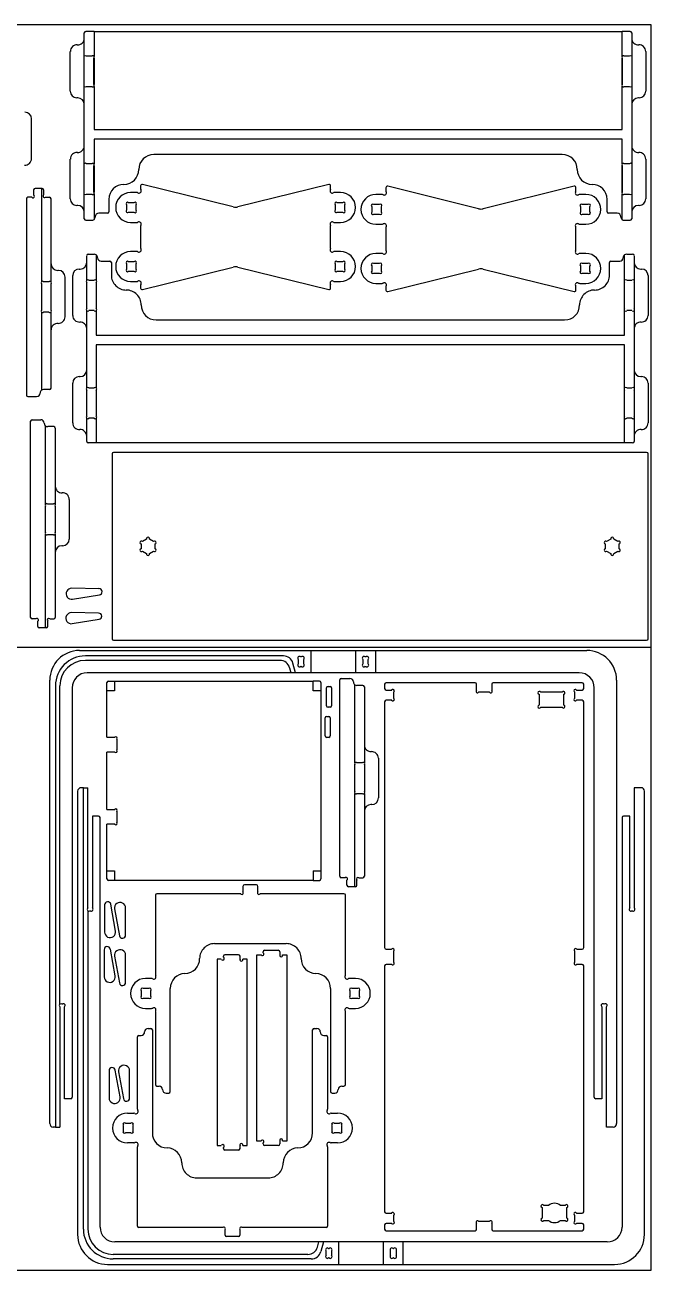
# Model space of a CAD drawing. Header units: millimetres. Extents: x 269 to 2769, y 305 to 2805.
# Drawn here: x 1511 to 2769, y 305 to 2805 of the extents above; entities that cross this region are included whole.
import ezdxf

# ---------------------------------------------------------------- set-up
doc = ezdxf.new("R2010")
doc.units = ezdxf.units.MM

msp = doc.modelspace()

# ---------------------------------------------------------------- linework, layer by layer
at = {"color": 7, "linetype": 'Continuous', "lineweight": 25}
for p, q in [((2768.9, 2804.8), (268.9, 2804.8)), ((2768.9, 1554.8), (2768.9, 2804.8)), ((1630, 2742.1), (1630, 2788.7)), ((1630, 2778), (1630, 2788.6)), ((1649.5, 2791.6), (1633, 2791.6)), ((1649.5, 2791.6), (1649.5, 2741.7)), ((1649.5, 2791.6), (2710.5, 2791.6)), ((2710.5, 2741.7), (2710.5, 2791.6)), ((2727, 2791.6), (2710.5, 2791.6)), ((2730, 2788.7), (2730, 2742.1)), ((2730, 2788.6), (2730, 2778)), ((1601.8, 2671.7), (1601.8, 2751.5)), ((2758.1, 2751.5), (2758.1, 2671.7)), ((1630, 2685.3), (1630, 2737.8)), ((1645, 2742.1), (1634.2, 2742.1)), ((1649.2, 2685.3), (1649.2, 2737.8)), ((1649.5, 2738.1), (1649.5, 2685)), ((2710.5, 2685), (2710.5, 2738.1)), ((2710.8, 2737.8), (2710.8, 2685.3)), ((2725.8, 2742.1), (2715, 2742.1)), ((2730, 2737.8), (2730, 2685.3)), ((1630, 2645.1), (1630, 2681)), ((1634.2, 2681.1), (1645, 2681.1)), ((1649.5, 2681.4), (1649.5, 2594.6)), ((2710.5, 2594.6), (2710.5, 2681.4)), ((2715, 2681.1), (2725.8, 2681.1)), ((2730, 2681), (2730, 2645.1)), ((1616.7, 2658.4), (1615.1, 2658.4)), ((2744.8, 2658.4), (2743.3, 2658.4)), ((1630, 2562), (1630, 2645.1)), ((2730, 2645.1), (2730, 2562)), ((1523.9, 2536.3), (1523.9, 2616.1)), ((1649.5, 2594.6), (2710.5, 2594.6)), ((1649.5, 2575.3), (1649.5, 2525.7)), ((2710.5, 2575.3), (1649.5, 2575.3)), ((2710.5, 2525.7), (2710.5, 2575.3)), ((1630, 2526.1), (1630, 2562)), ((2730, 2562), (2730, 2526.1)), ((1601.8, 2455.7), (1601.8, 2535.4)), ((1645, 2526.1), (1634.2, 2526.1)), ((2590.5, 2544.6), (1769.5, 2544.6)), ((2725.8, 2526.1), (2715, 2526.1)), ((2758.1, 2535.4), (2758.1, 2455.7)), ((1630, 2469.3), (1630, 2521.8)), ((1649.2, 2469.3), (1649.2, 2521.8)), ((1649.5, 2522.1), (1649.5, 2469)), ((2710.5, 2469), (2710.5, 2522.1)), ((2710.8, 2521.8), (2710.8, 2469.3)), ((2730, 2521.8), (2730, 2469.3)), ((1543.9, 2476.7), (1531.2, 2476.7)), ((1543.9, 2476.7), (1543.9, 2289.4)), ((1545.2, 2476.7), (1543.9, 2476.7)), ((1743, 2481.7), (1743, 2475.9)), ((1929.2, 2439.6), (1746.8, 2484.6)), ((2121.3, 2484.6), (1938.8, 2439.6)), ((2125, 2475.9), (2125, 2481.7)), ((2235.9, 2477.9), (2235.9, 2472.1)), ((2422.1, 2435.8), (2239.6, 2480.8)), ((2614.2, 2480.8), (2431.7, 2435.8)), ((2617.9, 2472.1), (2617.9, 2477.9)), ((1513.7, 2455.7), (1513.7, 2061.7)), ((1524.4, 2458.7), (1516.7, 2458.7)), ((1528.2, 2473.7), (1528.2, 2463.4)), ((1548.2, 2473.7), (1548.2, 2463.4)), ((1552.3, 2458.7), (1560.2, 2458.7)), ((1563.2, 2289.4), (1563.2, 2455.9)), ((1563.2, 2325.2), (1563.2, 2455.7)), ((1630, 2429.1), (1630, 2465)), ((1634.2, 2465.1), (1645, 2465.1)), ((1649.5, 2465.4), (1649.5, 2414.2)), ((1679.5, 2454.6), (1679.5, 2429.6)), ((1735.5, 2468.3), (1723, 2468.3)), ((2145, 2468.3), (2132.6, 2468.3)), ((2228.3, 2464.5), (2215.9, 2464.5)), ((2637.9, 2464.5), (2625.5, 2464.5)), ((2680.5, 2429.6), (2680.5, 2454.6)), ((2710.5, 2414.2), (2710.5, 2465.4)), ((2715, 2465.1), (2725.8, 2465.1)), ((2730, 2465), (2730, 2429.1)), ((1616.7, 2442.4), (1615.1, 2442.4)), ((1630, 2415.6), (1630, 2429.1)), ((1676.5, 2426.6), (1659, 2426.6)), ((1714.8, 2443.7), (1714.8, 2432.9)), ((1729.8, 2447.9), (1719, 2447.9)), ((1719, 2428.7), (1729.8, 2428.7)), ((1734, 2432.9), (1734, 2443.7)), ((2134, 2443.7), (2134, 2432.9)), ((2149.1, 2447.9), (2138.3, 2447.9)), ((2138.3, 2428.7), (2149.1, 2428.7)), ((2153.3, 2432.9), (2153.3, 2443.7)), ((2207.6, 2439.9), (2207.6, 2429.1)), ((2222.6, 2444.1), (2211.9, 2444.1)), ((2226.9, 2429.1), (2226.9, 2439.9)), ((2626.9, 2439.9), (2626.9, 2429.1)), ((2641.9, 2444.1), (2631.1, 2444.1)), ((2646.1, 2429.1), (2646.1, 2439.9)), ((2701, 2426.6), (2683.5, 2426.6)), ((2730, 2429.1), (2730, 2415.6)), ((2744.8, 2442.4), (2743.3, 2442.4)), ((1633, 2412.6), (1645, 2412.6)), ((1723, 2408.3), (1735.5, 2408.3)), ((1743, 2400.7), (1743, 2357.3)), ((2125, 2357.3), (2125, 2400.7)), ((2132.6, 2408.3), (2145, 2408.3)), ((2211.9, 2424.9), (2222.6, 2424.9)), ((2215.9, 2404.5), (2228.3, 2404.5)), ((2625.5, 2404.5), (2637.9, 2404.5)), ((2631.1, 2424.9), (2641.9, 2424.9)), ((2715, 2412.6), (2727, 2412.6)), ((2235.9, 2396.9), (2235.9, 2353.5)), ((2617.9, 2353.5), (2617.9, 2396.9)), ((1634.8, 2328), (1634.8, 2341.5)), ((1634.8, 2292.1), (1634.8, 2341.5)), ((1637.8, 2344.5), (1649.8, 2344.5)), ((1654, 2343.1), (1654, 2292.1)), ((1663.8, 2330.5), (1681.3, 2330.5)), ((1684.3, 2327.5), (1684.3, 2302.5)), ((1714.8, 2325.1), (1714.8, 2314.3)), ((1729.8, 2329.3), (1719, 2329.3)), ((1735.5, 2349.7), (1723, 2349.7)), ((1734, 2314.3), (1734, 2325.1)), ((2145, 2349.7), (2132.6, 2349.7)), ((2134, 2325.1), (2134, 2314.3)), ((2149.1, 2329.3), (2138.3, 2329.3)), ((2153.3, 2314.3), (2153.3, 2325.1)), ((2222.6, 2325.6), (2211.9, 2325.6)), ((2228.3, 2345.9), (2215.9, 2345.9)), ((2637.9, 2345.9), (2625.5, 2345.9)), ((2641.9, 2325.6), (2631.1, 2325.6)), ((2685.3, 2302.5), (2685.3, 2327.5)), ((2688.3, 2330.5), (2705.8, 2330.5)), ((2715.5, 2292.1), (2715.5, 2343.1)), ((2719.8, 2344.5), (2731.8, 2344.5)), ((2734.8, 2341.5), (2734.8, 2292.1)), ((2734.8, 2341.5), (2734.8, 2328)), ((1578, 2311.9), (1576.5, 2311.9)), ((1606.6, 2221.6), (1606.6, 2301.4)), ((1619.9, 2314.7), (1621.5, 2314.7)), ((1719, 2310.1), (1729.8, 2310.1)), ((1746.8, 2273.4), (1929.2, 2318.4)), ((1938.8, 2318.4), (2121.3, 2273.4)), ((2138.3, 2310.1), (2149.1, 2310.1)), ((2207.6, 2321.3), (2207.6, 2310.6)), ((2211.9, 2306.3), (2222.6, 2306.3)), ((2226.9, 2310.6), (2226.9, 2321.3)), ((2239.6, 2269.6), (2422.1, 2314.6)), ((2431.7, 2314.6), (2614.2, 2269.6)), ((2626.9, 2321.3), (2626.9, 2310.6)), ((2631.1, 2306.3), (2641.9, 2306.3)), ((2646.1, 2310.6), (2646.1, 2321.3)), ((2748.1, 2314.7), (2749.6, 2314.7)), ((2762.9, 2301.4), (2762.9, 2221.6)), ((1543.9, 2285.1), (1543.9, 2232.4)), ((1548.2, 2289.4), (1558.9, 2289.4)), ((1563.2, 2232.4), (1563.2, 2285.1)), ((1591.3, 2218.9), (1591.3, 2298.6)), ((1634.8, 2235.3), (1634.8, 2287.8)), ((1634.8, 2235.3), (1634.8, 2287.8)), ((1634.8, 2287.8), (1634.8, 2287.8)), ((1639, 2292.1), (1649.8, 2292.1)), ((1654, 2287.8), (1654, 2235.3)), ((1723, 2289.7), (1735.5, 2289.7)), ((1743, 2282.1), (1743, 2276.3)), ((2125, 2276.3), (2125, 2282.1)), ((2132.6, 2289.7), (2145, 2289.7)), ((2215.9, 2285.9), (2228.3, 2285.9)), ((2235.9, 2278.4), (2235.9, 2272.5)), ((2617.9, 2272.5), (2617.9, 2278.4)), ((2625.5, 2285.9), (2637.9, 2285.9)), ((2715.5, 2235.3), (2715.5, 2287.8)), ((2719.8, 2292.1), (2730.5, 2292.1)), ((2734.8, 2287.8), (2734.8, 2235.3)), ((2734.8, 2287.8), (2734.8, 2235.3)), ((1543.9, 2228.1), (1543.9, 2071.3)), ((1558.9, 2228.1), (1548.2, 2228.1)), ((1563.2, 2192.3), (1563.2, 2228.1)), ((1634.8, 2235.3), (1634.8, 2235.3)), ((1634.8, 2195), (1634.8, 2231.1)), ((1649.8, 2231.1), (1639, 2231.1)), ((1654, 2231.1), (1654, 2181.7)), ((2715.5, 2181.7), (2715.5, 2231.1)), ((2730.5, 2231.1), (2719.8, 2231.1)), ((2734.8, 2231.1), (2734.8, 2195)), ((1774.3, 2212.5), (2595.2, 2212.5)), ((1563.2, 2075.7), (1563.2, 2192.3)), ((1634.8, 2112.1), (1634.8, 2195)), ((1654, 2181.7), (2715.5, 2181.7)), ((2734.8, 2195), (2734.8, 2112.1)), ((1654, 2162.5), (1654, 2076)), ((2715.5, 2162.5), (1654, 2162.5)), ((2715.5, 2076), (2715.5, 2162.5)), ((1634.8, 2076), (1634.8, 2112.1)), ((2734.8, 2112.1), (2734.8, 2076)), ((1606.6, 2005.7), (1606.6, 2085.5)), ((1619.9, 2098.8), (1621.5, 2098.8)), ((1639, 2076), (1649.8, 2076)), ((2719.8, 2076), (2730.5, 2076)), ((2748.1, 2098.8), (2749.6, 2098.8)), ((2762.9, 2085.5), (2762.9, 2005.7)), ((1516.7, 2058.7), (1534.2, 2058.7)), ((1560.2, 2072.7), (1548.2, 2072.7)), ((1634.8, 2019.2), (1634.8, 2071.7)), ((1634.8, 2019.2), (1634.8, 2071.7)), ((1634.8, 2071.7), (1634.8, 2071.7)), ((1654, 2071.7), (1654, 2019.2)), ((2715.5, 2019.2), (2715.5, 2071.7)), ((2734.8, 2071.7), (2734.8, 2019.2)), ((2734.8, 2071.7), (2734.8, 2019.2)), ((2734.8, 2071.7), (2734.8, 2071.7)), ((1522, 1615.2), (1522, 2009.2)), ((1525, 2012.2), (1542.5, 2012.2)), ((1634.8, 2019.2), (1634.8, 2019.2)), ((1634.8, 1979.1), (1634.8, 2015)), ((1649.8, 2015), (1639, 2015)), ((1654, 2015), (1654, 1965.5)), ((2715.5, 1965.5), (2715.5, 2015)), ((2730.5, 2015), (2719.8, 2015)), ((2734.8, 2019.2), (2734.8, 2019.2)), ((2734.8, 2015), (2734.8, 1979.1)), ((1552.2, 1842.8), (1552.2, 1999.7)), ((1568.5, 1998.2), (1556.5, 1998.2)), ((1571.5, 1995.2), (1571.5, 1878.7)), ((1634.8, 1968.5), (1634.8, 1979.1)), ((2734.8, 1979.1), (2734.8, 1968.5)), ((1654, 1965.5), (1637.8, 1965.5)), ((2715.5, 1965.5), (1654, 1965.5)), ((2731.8, 1965.5), (2715.5, 1965.5)), ((1685.9, 1943.4), (1685.9, 1572.4)), ((2759.9, 1946.4), (1688.9, 1946.4)), ((2762.9, 1572.4), (2762.9, 1943.4)), ((1571.5, 1878.7), (1571.5, 1842.8)), ((1599.6, 1852.1), (1599.6, 1772.3)), ((1552.2, 1785.8), (1552.2, 1838.6)), ((1567.2, 1842.8), (1556.5, 1842.8)), ((1571.5, 1838.6), (1571.5, 1785.8)), ((1552.2, 1594.2), (1552.2, 1781.6)), ((1556.5, 1781.6), (1567.2, 1781.6)), ((1571.5, 1781.6), (1571.5, 1615.1)), ((1586.3, 1759), (1584.8, 1759)), ((1743.9, 1762.7), (1743.9, 1753.1)), ((1755.1, 1772.5), (1746.9, 1767.7)), ((1769.2, 1767.7), (1761, 1772.5)), ((1772.2, 1753.1), (1772.2, 1762.7)), ((2676.7, 1762.7), (2676.7, 1753.1)), ((2687.9, 1772.5), (2679.6, 1767.7)), ((2702, 1767.7), (2693.7, 1772.5)), ((2704.9, 1753.1), (2704.9, 1762.7)), ((1571.5, 1745.7), (1571.5, 1615.2)), ((1746.9, 1748.1), (1755.1, 1743.3)), ((1761, 1743.3), (1769.2, 1748.1)), ((2679.6, 1748.1), (2687.9, 1743.3)), ((2693.7, 1743.3), (2702, 1748.1)), ((1659.4, 1672.9), (1604.8, 1673.8)), ((1606.4, 1651.8), (1660.3, 1660.5)), ((1532.7, 1612.2), (1525, 1612.2)), ((1536.5, 1597.2), (1536.5, 1607.6)), ((1556.5, 1597.2), (1556.5, 1607.6)), ((1560.6, 1612.2), (1568.5, 1612.2)), ((1658.8, 1623.9), (1604.2, 1624.8)), ((1605.8, 1602.7), (1659.7, 1611.4)), ((1552.2, 1594.2), (1539.5, 1594.2)), ((1553.5, 1594.2), (1552.2, 1594.2)), ((2768.9, 1554.8), (268.9, 1554.8)), ((1688.9, 1569.4), (2759.9, 1569.4)), ((2768.9, 304.8), (2768.9, 1554.8)), ((1620.6, 1549), (2085.3, 1549)), ((2030, 1538), (1632.1, 1538)), ((2023.2, 1529), (1632.1, 1529)), ((2059.8, 1531), (2059.8, 1521.9)), ((2065.8, 1536), (2064.7, 1536)), ((2070.8, 1521.9), (2070.8, 1531)), ((2085.3, 1549), (2174.9, 1549)), ((2085.3, 1549), (2085.3, 1504)), ((2174.9, 1549), (2174.9, 1504)), ((2174.9, 1549), (2214.9, 1549)), ((2189.4, 1531), (2189.4, 1521.9)), ((2195.5, 1536), (2194.4, 1536)), ((2200.4, 1521.9), (2200.4, 1531)), ((2214.9, 1549), (2639.6, 1549)), ((2214.9, 1549), (2214.9, 1504)), ((2045.3, 1504), (1635.6, 1504)), ((2042.5, 1514.3), (2045.3, 1504)), ((2054.6, 1504), (2045.3, 1504)), ((2054.6, 1504), (2049.3, 1523.3)), ((2085.3, 1504), (2054.6, 1504)), ((2064.7, 1517), (2065.8, 1517)), ((2174.9, 1504), (2085.3, 1504)), ((2214.9, 1504), (2174.9, 1504)), ((2194.4, 1517), (2195.5, 1517)), ((2624.6, 1504), (2214.9, 1504)), ((1560.6, 599), (1560.6, 1489)), ((1572.1, 1478), (1572.1, 592)), ((1581.1, 839), (1581.1, 1478)), ((1675.4, 1468.1), (1675.4, 1484.3)), ((1678.4, 1487.3), (1690.9, 1487.3)), ((1690.9, 1487.3), (1690.9, 1468.1)), ((1690.9, 1487.3), (2089.9, 1487.3)), ((2089.9, 1468.1), (2089.9, 1487.3)), ((2102.4, 1487.3), (2089.9, 1487.3)), ((2105.4, 1484.3), (2105.4, 1468.1)), ((2119.7, 1476.8), (2123.7, 1476.8)), ((2143.2, 1095.6), (2143.2, 1489.6)), ((2146.2, 1492.6), (2163.7, 1492.6)), ((2173.4, 1323.2), (2173.4, 1480)), ((2189.7, 1478.6), (2177.7, 1478.6)), ((2192.7, 1475.6), (2192.7, 1359.1)), ((2233.4, 1480.9), (2233.4, 1472.3)), ((2415.2, 1483.9), (2236.4, 1483.9)), ((2418.2, 1469.2), (2418.2, 1480.9)), ((2448.7, 1480.9), (2448.7, 1469.2)), ((2630.4, 1483.9), (2451.7, 1483.9)), ((2633.4, 1472.3), (2633.4, 1480.9)), ((2699.6, 1489), (2699.6, 599)), ((1605.6, 1474), (1605.6, 652)), ((1675.4, 1374.8), (1675.4, 1468.1)), ((1690.9, 1468.1), (1675.4, 1468.1)), ((2105.4, 1468.1), (2089.9, 1468.1)), ((2105.4, 1468.1), (2105.4, 1106.6)), ((2116.7, 1437.8), (2116.7, 1473.8)), ((2126.7, 1473.8), (2126.7, 1437.8)), ((2236.4, 1469.3), (2247.6, 1469.3)), ((2251.4, 1465), (2251.4, 1453.2)), ((2444.5, 1464.9), (2422.4, 1464.9)), ((2543.7, 1460.8), (2543.7, 1439.1)), ((2590.1, 1464.9), (2547.3, 1464.9)), ((2593.7, 1439.1), (2593.7, 1460.8)), ((2615.4, 1453.2), (2615.4, 1465)), ((2619.3, 1469.3), (2630.4, 1469.3)), ((2654.6, 652), (2654.6, 1474)), ((2123.7, 1434.8), (2119.7, 1434.8)), ((2233.4, 1445.8), (2233.4, 952.2)), ((2247.6, 1448.8), (2236.4, 1448.8)), ((2547.3, 1434.9), (2590.1, 1434.9)), ((2630.4, 1448.8), (2619.3, 1448.8)), ((2633.4, 952.2), (2633.4, 1445.8)), ((2114, 1377.3), (2114, 1413.3)), ((2117, 1416.3), (2121, 1416.3)), ((2124, 1413.3), (2124, 1377.3)), ((1675.4, 1374.8), (1691.1, 1374.8)), ((1695.4, 1370.6), (1695.4, 1349.1)), ((2121, 1374.3), (2117, 1374.3)), ((2192.7, 1359.1), (2192.7, 1323.2)), ((1675.4, 1229.8), (1675.4, 1344.8)), ((1691.1, 1344.8), (1675.4, 1344.8)), ((2220.8, 1332.5), (2220.8, 1252.7)), ((2173.4, 1266.2), (2173.4, 1319)), ((2188.4, 1323.2), (2177.7, 1323.2)), ((2192.7, 1319), (2192.7, 1266.2)), ((1616.6, 1266.3), (1616.6, 376.3)), ((1628.1, 1273.3), (1623.6, 1273.3)), ((1628.1, 387.3), (1628.1, 1273.3)), ((1628.1, 1273.3), (1637.1, 1273.3)), ((1637.1, 1031.8), (1637.1, 1273.3)), ((2173.4, 1074.6), (2173.4, 1261.9)), ((2177.7, 1261.9), (2188.5, 1261.9)), ((2192.7, 1261.9), (2192.7, 1095.5)), ((2735.1, 1273.3), (2735.1, 1031.8)), ((2748.6, 1273.3), (2735.1, 1273.3)), ((2755.6, 376.3), (2755.6, 1266.3)), ((1675.4, 1229.8), (1691.1, 1229.8)), ((1695.4, 1225.6), (1695.4, 1204.1)), ((2192.7, 1226.1), (2192.7, 1095.6)), ((2207.5, 1239.4), (2206, 1239.4)), ((1646.1, 1216.3), (1646.1, 1031.8)), ((1658.6, 1216.3), (1646.1, 1216.3)), ((1661.6, 391.3), (1661.6, 1213.3)), ((2710.6, 1213.3), (2710.6, 391.3)), ((2726.1, 1216.3), (2713.6, 1216.3)), ((2726.1, 1031.8), (2726.1, 1216.3)), ((1675.4, 1106.6), (1675.4, 1199.8)), ((1691.1, 1199.8), (1675.4, 1199.8)), ((1675.4, 1106.6), (1690.9, 1106.6)), ((1675.4, 1090.3), (1675.4, 1106.6)), ((1690.9, 1106.6), (1690.9, 1087.3)), ((2089.9, 1106.6), (2105.4, 1106.6)), ((2089.9, 1106.6), (2089.9, 1087.3)), ((2105.4, 1106.6), (2105.4, 1090.3)), ((1690.9, 1087.3), (1678.4, 1087.3)), ((2089.9, 1087.3), (1690.9, 1087.3)), ((1948.7, 1075.3), (1948.7, 1064.2)), ((1975.8, 1078.3), (1951.7, 1078.3)), ((1978.8, 1064.2), (1978.8, 1075.3)), ((2089.9, 1087.3), (2102.4, 1087.3)), ((2154, 1092.6), (2146.2, 1092.6)), ((2157.7, 1077.6), (2157.7, 1087.9)), ((2177.7, 1077.6), (2177.7, 1087.9)), ((2181.8, 1092.6), (2189.7, 1092.6)), ((1772.7, 1057.3), (1772.7, 897.9)), ((1944.2, 1060.3), (1775.7, 1060.3)), ((2151.7, 1060.3), (1983.3, 1060.3)), ((2154.7, 897.9), (2154.7, 1057.3)), ((2173.4, 1074.6), (2160.7, 1074.6)), ((2174.7, 1074.6), (2173.4, 1074.6)), ((1637.1, 1026.3), (1637.1, 387.3)), ((1641.9, 1026.3), (1641.4, 1026.3)), ((1670.7, 1038.2), (1670.7, 983.5)), ((1692.7, 985.5), (1683.1, 1039.3)), ((1690.9, 1029.9), (1700.5, 976.2)), ((1712.9, 977.3), (1712.9, 1031.9)), ((2730.9, 1026.3), (2730.4, 1026.3)), ((1891.7, 960.3), (2035.7, 960.3)), ((1669.9, 948.1), (1669.9, 893.5)), ((1691.9, 895.4), (1682.3, 949.2)), ((1690.9, 935.2), (1700.5, 881.4)), ((1712.9, 882.5), (1712.9, 937.1)), ((1896.9, 929), (1896.9, 555)), ((1905.3, 929), (1896.9, 929)), ((1909.3, 935), (1909.3, 932.9)), ((1940, 938), (1912.3, 938)), ((1943, 929.1), (1943, 935)), ((1956.9, 929), (1948.6, 929)), ((1956.9, 555), (1956.9, 929)), ((1976.7, 938), (1985.1, 938)), ((1976.7, 564), (1976.7, 938)), ((1989.1, 941.9), (1989.1, 944)), ((1992.1, 947), (2019.8, 947)), ((2022.7, 944), (2022.7, 938.1)), ((2028.3, 938), (2036.7, 938)), ((2036.7, 938), (2036.7, 564)), ((2236.4, 949.2), (2247.2, 949.2)), ((2251.4, 945), (2251.4, 922.9)), ((2615.4, 922.9), (2615.4, 945)), ((2619.7, 949.2), (2630.4, 949.2)), ((2233.4, 915.7), (2233.4, 422.1)), ((2247.2, 918.7), (2236.4, 918.7)), ((2630.4, 918.7), (2619.7, 918.7)), ((2633.4, 422.1), (2633.4, 915.7)), ((1765.2, 890.3), (1752.8, 890.3)), ((2174.7, 890.3), (2162.3, 890.3)), ((1744.5, 865.7), (1744.5, 854.9)), ((1759.5, 869.9), (1748.7, 869.9)), ((1748.7, 850.7), (1759.5, 850.7)), ((1763.7, 854.9), (1763.7, 865.7)), ((1802.7, 663.3), (1802.7, 870.3)), ((2124.7, 870.3), (2124.7, 663.3)), ((2163.7, 865.7), (2163.7, 854.9)), ((2178.8, 869.9), (2168, 869.9)), ((2168, 850.7), (2178.8, 850.7)), ((2183, 854.9), (2183, 865.7)), ((1581.1, 833.4), (1581.1, 592)), ((1585.9, 839), (1585.4, 839)), ((1590.1, 649), (1590.1, 833.4)), ((1752.8, 830.3), (1765.2, 830.3)), ((2162.3, 830.3), (2174.7, 830.3)), ((2670.1, 833.4), (2670.1, 649)), ((2674.9, 839), (2674.4, 839)), ((2679.1, 592), (2679.1, 833.4)), ((1772.7, 822.7), (1772.7, 677.3)), ((2154.7, 677.3), (2154.7, 822.7)), ((1739.7, 776.1), (1744.2, 776.1)), ((1758.2, 790.1), (1763.7, 790.1)), ((1766.7, 787.1), (1766.7, 580.1)), ((2088.7, 580.1), (2088.7, 787.1)), ((2091.7, 790.1), (2097.2, 790.1)), ((2111.2, 776.1), (2115.7, 776.1)), ((1736.7, 627.6), (1736.7, 773.1)), ((2118.7, 773.1), (2118.7, 627.6)), ((1679.8, 705.1), (1679.8, 650.5)), ((1701.8, 652.4), (1692.2, 706.2)), ((1698.9, 702.9), (1708.5, 649.1)), ((1720.9, 650.2), (1720.9, 704.9)), ((1775.7, 674.3), (1780.2, 674.3)), ((1794.2, 660.3), (1799.7, 660.3)), ((2127.7, 660.3), (2133.2, 660.3)), ((2147.2, 674.3), (2151.7, 674.3)), ((1602.6, 649), (1590.1, 649)), ((2670.1, 649), (2657.6, 649)), ((1716.8, 620.1), (1729.2, 620.1)), ((2126.3, 620.1), (2138.7, 620.1)), ((1572.1, 592), (1567.6, 592)), ((1572.1, 592), (1581.1, 592)), ((1708.5, 584.7), (1708.5, 595.4)), ((1712.7, 599.7), (1723.5, 599.7)), ((1723.5, 580.4), (1712.7, 580.4)), ((1727.7, 595.4), (1727.7, 584.7)), ((2127.7, 584.7), (2127.7, 595.4)), ((2132, 599.7), (2142.8, 599.7)), ((2142.8, 580.4), (2132, 580.4)), ((2147, 595.4), (2147, 584.7)), ((2692.6, 592), (2679.1, 592)), ((1729.2, 560.1), (1716.8, 560.1)), ((1736.7, 393.1), (1736.7, 552.5)), ((1896.9, 555), (1905.3, 555)), ((1909.3, 551.1), (1909.3, 548.9)), ((1943, 548.9), (1943, 554.9)), ((1948.6, 555), (1956.9, 555)), ((1985.1, 564), (1976.7, 564)), ((1989.1, 558), (1989.1, 560.1)), ((2019.8, 555), (1992.1, 555)), ((2022.7, 563.9), (2022.7, 558)), ((2036.7, 564), (2028.3, 564)), ((2118.7, 552.5), (2118.7, 393.1)), ((2138.7, 560.1), (2126.3, 560.1)), ((1912.3, 546), (1940, 546)), ((1855.7, 490.1), (1999.7, 490.1)), ((2549.8, 430.6), (2549.8, 408.8)), ((2562.5, 434.7), (2553.4, 434.7)), ((2596.2, 434.7), (2587, 434.7)), ((2599.8, 408.8), (2599.8, 430.6)), ((2236.4, 419.1), (2247.6, 419.1)), ((2251.4, 414.7), (2251.4, 402.9)), ((2422.4, 402.9), (2444.5, 402.9)), ((2553.4, 404.7), (2562.5, 404.7)), ((2587, 404.7), (2596.2, 404.7)), ((2615.4, 402.9), (2615.4, 414.7)), ((2619.3, 419.1), (2630.4, 419.1)), ((1908.2, 390.1), (1739.7, 390.1)), ((1912.7, 375.1), (1912.7, 386.2)), ((1942.8, 386.2), (1942.8, 375.1)), ((2115.7, 390.1), (1947.3, 390.1)), ((2233.4, 395.6), (2233.4, 386.9)), ((2247.6, 398.6), (2236.4, 398.6)), ((2236.4, 383.9), (2415.2, 383.9)), ((2418.2, 386.9), (2418.2, 398.7)), ((2448.7, 398.7), (2448.7, 386.9)), ((2451.7, 383.9), (2630.4, 383.9)), ((2630.4, 398.6), (2619.3, 398.6)), ((2633.4, 386.9), (2633.4, 395.6)), ((2101.3, 361.3), (1691.6, 361.3)), ((1939.8, 372.1), (1915.7, 372.1)), ((2098.5, 351), (2101.3, 361.3)), ((2110.6, 361.3), (2101.3, 361.3)), ((2110.6, 361.3), (2105.3, 342)), ((2141.3, 361.3), (2110.6, 361.3)), ((2230.9, 361.3), (2141.3, 361.3)), ((2141.3, 316.3), (2141.3, 361.3)), ((2230.9, 316.3), (2230.9, 361.3)), ((2270.9, 361.3), (2230.9, 361.3)), ((2680.6, 361.3), (2270.9, 361.3)), ((2270.9, 316.3), (2270.9, 361.3)), ((2079.2, 336.3), (1688.1, 336.3)), ((2086.1, 327.3), (1688.1, 327.3)), ((2115.8, 334.2), (2115.8, 343.3)), ((2120.8, 348.3), (2121.9, 348.3)), ((2121.9, 329.3), (2120.8, 329.3)), ((2126.8, 343.3), (2126.8, 334.2)), ((2245.4, 334.2), (2245.4, 343.3)), ((2250.4, 348.3), (2251.5, 348.3)), ((2251.5, 329.3), (2250.4, 329.3)), ((2256.4, 343.3), (2256.4, 334.2)), ((268.9, 304.8), (2768.9, 304.8)), ((1676.6, 316.3), (2141.3, 316.3)), ((2141.3, 316.3), (2230.9, 316.3)), ((2230.9, 316.3), (2270.9, 316.3)), ((2270.9, 316.3), (2695.6, 316.3))]:
    msp.add_line(p, q, dxfattribs=at)
at = {"color": 7, "linetype": 'Continuous', "lineweight": 25, "flags": 128}
for points in [[(1634.8, 2341.5), (1634.8, 2341.5), (1634.8, 2341.5), (1634.8, 2341.5), (1634.8, 2341.5), (1634.8, 2341.5), (1634.8, 2341.5), (1634.8, 2341.5), (1634.8, 2341.5)], [(2734.8, 2341.5), (2734.8, 2341.5), (2734.8, 2341.5), (2734.8, 2341.5), (2734.8, 2341.5), (2734.8, 2341.5), (2734.8, 2341.5), (2734.8, 2341.5), (2734.8, 2341.5)], [(2734.8, 2287.8), (2734.8, 2287.8), (2734.8, 2287.8), (2734.8, 2287.8), (2734.8, 2287.8), (2734.8, 2287.8), (2734.8, 2287.8), (2734.8, 2287.8), (2734.8, 2287.8)], [(2734.8, 2235.3), (2734.8, 2235.3), (2734.8, 2235.3), (2734.8, 2235.3), (2734.8, 2235.3), (2734.8, 2235.3), (2734.8, 2235.3), (2734.8, 2235.3), (2734.8, 2235.3)]]:
    msp.add_lwpolyline(points, dxfattribs=at)
at = {"color": 7, "linetype": 'Continuous', "lineweight": 25}
for centre, radius, start, end in [((1616.7, 2778), 13.3, 266.7564, 0), ((1633, 2788.6), 3, 90, 178.2164), ((1633, 2788.6), 3, 178.2164, 180), ((2727, 2788.6), 3, 1.7836, 90), ((2727, 2788.6), 3, 360, 1.7836), ((2743.3, 2778), 13.3, 180, 273.2436), ((1615.2, 2751.5), 13.3, 86.7564, 180), ((2744.8, 2751.5), 13.3, 360, 93.2436), ((1632.1, 2739.9), 3, 134.3719, 225.0266), ((1632.1, 2739.9), 3, 45.0266, 134.3719), ((1647.1, 2739.9), 3, 37.1005, 134.9734), ((1647.1, 2739.9), 3, 314.9734, 322.8995), ((1647.1, 2739.9), 3, 322.8995, 37.1005), ((2712.9, 2739.9), 3, 142.8995, 217.1005), ((2712.9, 2739.9), 3, 45.0266, 142.8995), ((2712.9, 2739.9), 3, 217.1005, 225.0266), ((2727.9, 2739.9), 3, 45.6281, 134.9734), ((2727.9, 2739.9), 3, 314.9734, 45.6281), ((1632.1, 2683.2), 3, 134.9734, 225.6281), ((1632.1, 2683.2), 3, 225.6281, 314.9734), ((1647.1, 2683.2), 3, 225.0266, 322.8995), ((1647.1, 2683.2), 3, 37.1005, 45.0266), ((1647.1, 2683.2), 3, 322.8995, 37.1005), ((2712.9, 2683.2), 3, 142.8995, 217.1005), ((2712.9, 2683.2), 3, 134.9734, 142.8995), ((2712.9, 2683.2), 3, 217.1005, 314.9734), ((2727.9, 2683.2), 3, 225.0266, 314.3719), ((2727.9, 2683.2), 3, 314.3719, 45.0266), ((1615.1, 2671.7), 13.3, 180, 270), ((1616.7, 2645.1), 13.3, 0, 90), ((2743.3, 2645.1), 13.3, 90, 180), ((2744.8, 2671.7), 13.3, 270, 360), ((1510.6, 2616.1), 13.3, 0, 90), ((1616.7, 2562), 13.3, 266.7533, 0), ((2743.3, 2562), 13.3, 180, 273.2467), ((1510.5, 2536.3), 13.3, 266.7533, 0), ((1615.2, 2535.4), 13.3, 86.7533, 180), ((1632.1, 2523.9), 3, 134.3719, 225.0266), ((1632.1, 2523.9), 3, 45.0266, 134.3719), ((1647.1, 2523.9), 3, 37.1005, 134.9734), ((1647.1, 2523.9), 3, 322.8995, 37.1005), ((1769.5, 2514.6), 30, 90, 180), ((2590.5, 2514.6), 30, 360, 90), ((2712.9, 2523.9), 3, 142.8995, 217.1005), ((2712.9, 2523.9), 3, 45.0266, 142.8995), ((2727.9, 2523.9), 3, 45.6281, 134.9734), ((2727.9, 2523.9), 3, 314.9734, 45.6281), ((2744.8, 2535.4), 13.3, 0, 93.2467), ((1647.1, 2523.9), 3, 314.9734, 322.8995), ((1709.5, 2514.6), 30, 270.0053, 0), ((2650.5, 2514.6), 30, 180, 269.9947), ((2712.9, 2523.9), 3, 217.1005, 225.0266), ((1531.2, 2473.7), 3, 90, 180), ((1545.2, 2473.7), 3, 0, 90), ((1709.5, 2454.6), 30, 90.0053, 180), ((1746, 2481.7), 3, 76.1441, 180), ((1747.4, 2475.9), 4.33, 180, 211.3997), ((2122, 2481.7), 3, 0, 103.8559), ((2120.7, 2475.9), 4.33, 328.6003, 360), ((2238.9, 2477.9), 3, 76.1441, 180), ((2614.9, 2477.9), 3, 0, 103.8559), ((2650.5, 2454.6), 30, 360, 89.9947), ((1516.7, 2455.7), 3, 90, 180), ((1526.6, 2460.8), 3, 224.4108, 57.8306), ((1550.2, 2461.1), 3.09, 131.3414, 311.3414), ((1560.2, 2455.7), 3, 2.2365, 90), ((1560.2, 2455.7), 3, 0, 2.2365), ((1615.1, 2455.7), 13.3, 180, 270), ((1632.1, 2467.2), 3, 134.9734, 225.6281), ((1632.1, 2467.2), 3, 225.6281, 314.9734), ((1647.1, 2467.2), 3, 225.0266, 322.8995), ((1647.1, 2467.2), 3, 37.1005, 45.0266), ((1647.1, 2467.2), 3, 322.8995, 37.1005), ((1723, 2438.3), 30, 90, 270), ((1735.5, 2464), 4.33, 58.6003, 90), ((1740, 2471.4), 4.33, 238.6003, 31.3997), ((2128.1, 2471.4), 4.33, 148.6003, 301.3997), ((2132.6, 2464), 4.33, 90, 121.3997), ((2145, 2438.3), 30, 270, 90), ((2215.9, 2434.5), 30, 90, 270), ((2228.3, 2460.2), 4.33, 58.6003, 90), ((2232.8, 2467.6), 4.33, 238.6003, 31.3997), ((2240.2, 2472.1), 4.33, 180, 211.3997), ((2620.9, 2467.6), 4.33, 148.6003, 301.3997), ((2613.5, 2472.1), 4.33, 328.6003, 0), ((2625.5, 2460.2), 4.33, 90, 121.3997), ((2637.9, 2434.5), 30, 270, 90), ((2712.9, 2467.2), 3, 142.8995, 217.1005), ((2712.9, 2467.2), 3, 134.9734, 142.8995), ((2712.9, 2467.2), 3, 217.1005, 314.9734), ((2727.9, 2467.2), 3, 225.0266, 314.3719), ((2727.9, 2467.2), 3, 314.3719, 45.0266), ((2744.8, 2455.7), 13.3, 270, 0), ((1616.7, 2429.1), 13.3, 0, 90), ((1659, 2419.6), 7, 90, 180), ((1676.5, 2429.6), 3, 270, 0), ((1716.9, 2445.8), 3, 45.0357, 225.0357), ((1716.9, 2430.8), 3, 135.0357, 315.0357), ((1731.9, 2445.8), 3, 314.9643, 134.9643), ((1731.9, 2430.8), 3, 224.9643, 44.9643), ((1934, 2459), 20, 256.1441, 283.8559), ((2136.2, 2445.8), 3, 45.0357, 225.0357), ((2136.2, 2430.8), 3, 135.0357, 315.0357), ((2151.2, 2445.8), 3, 314.9643, 134.9643), ((2151.2, 2430.8), 3, 224.9643, 44.9643), ((2209.7, 2442), 3, 45.0357, 225.0357), ((2209.7, 2427), 3, 135.0357, 315.0357), ((2224.8, 2442), 3, 314.9643, 134.9643), ((2224.8, 2427), 3, 224.9643, 44.9643), ((2426.9, 2455.2), 20, 256.1441, 283.8559), ((2629, 2442), 3, 45.0357, 225.0357), ((2629, 2427), 3, 135.0357, 315.0357), ((2644, 2442), 3, 314.9643, 134.9643), ((2644, 2427), 3, 224.9643, 44.9643), ((2683.5, 2429.6), 3, 180, 270), ((2701, 2419.6), 7, 0, 90), ((2743.3, 2429.1), 13.3, 90, 180), ((1633, 2415.6), 3, 180, 270), ((1645, 2419.6), 7, 270, 310.0055), ((1645, 2419.6), 7, 310.0055, 360), ((1735.5, 2412.6), 4.33, 270, 301.3997), ((1740, 2405.2), 4.33, 328.6002, 121.3997), ((1747.4, 2400.7), 4.33, 148.6002, 180), ((2128.1, 2405.2), 4.33, 58.6003, 211.3998), ((2120.7, 2400.7), 4.33, 0, 31.3998), ((2132.6, 2412.6), 4.33, 238.6003, 270), ((2228.3, 2408.9), 4.33, 270, 301.3997), ((2232.8, 2401.5), 4.33, 328.6002, 121.3997), ((2620.9, 2401.5), 4.33, 58.6003, 211.3998), ((2625.5, 2408.9), 4.33, 238.6003, 270), ((2715, 2419.6), 7, 180, 229.9945), ((2715, 2419.6), 7, 229.9945, 270), ((2727, 2415.6), 3, 270, 0), ((2240.2, 2396.9), 4.33, 148.6002, 180), ((2613.5, 2396.9), 4.33, 0, 31.3998), ((1740, 2352.8), 4.33, 238.6003, 31.3998), ((1747.4, 2357.3), 4.33, 180, 211.3998), ((2128.1, 2352.8), 4.33, 148.6002, 301.3997), ((2120.7, 2357.3), 4.33, 328.6002, 0), ((2232.8, 2349), 4.33, 238.6003, 31.3998), ((2240.2, 2353.5), 4.33, 180, 211.3998), ((2620.9, 2349), 4.33, 148.6002, 301.3997), ((2613.5, 2353.5), 4.33, 328.6002, 0), ((1576.5, 2325.2), 13.3, 180, 270), ((1621.5, 2328), 13.3, 270, 0), ((1637.8, 2341.5), 3, 90, 179.4381), ((1649.8, 2337.5), 7, 52.6412, 90), ((1649.8, 2337.5), 7, 0.0208, 52.6412), ((1663.8, 2337.5), 7, 180.0208, 270), ((1681.3, 2327.5), 3, 0, 90), ((1723, 2319.7), 30, 90, 270), ((1716.9, 2327.2), 3, 44.9643, 224.9643), ((1731.9, 2327.2), 3, 315.0357, 135.0357), ((1735.5, 2345.4), 4.33, 58.6003, 90), ((2132.6, 2345.4), 4.33, 90, 121.3997), ((2136.2, 2327.2), 3, 44.9643, 224.9643), ((2145, 2319.7), 30, 270, 90), ((2151.2, 2327.2), 3, 315.0357, 135.0357), ((2215.9, 2315.9), 30, 90, 270), ((2209.7, 2323.4), 3, 44.9643, 224.9643), ((2224.8, 2323.4), 3, 315.0357, 135.0357), ((2228.3, 2341.6), 4.33, 58.6003, 90), ((2625.5, 2341.6), 4.33, 90, 121.3997), ((2629, 2323.4), 3, 44.9643, 224.9643), ((2637.9, 2315.9), 30, 270, 90), ((2644, 2323.4), 3, 315.0357, 135.0357), ((2688.3, 2327.5), 3, 90, 180), ((2705.8, 2337.5), 7, 270, 359.9792), ((2719.8, 2337.5), 7, 127.3588, 179.9792), ((2719.8, 2337.5), 7, 90, 127.3588), ((2731.8, 2341.5), 3, 0.5619, 90), ((2748.1, 2328), 13.3, 180, 270), ((1578, 2298.6), 13.3, 0, 90), ((1619.9, 2301.4), 13.3, 90, 180), ((1714.3, 2302.5), 30, 180, 270.0435), ((1716.9, 2312.2), 3, 134.9643, 314.9643), ((1731.9, 2312.2), 3, 225.0357, 45.0357), ((1934, 2299), 20, 76.1441, 103.8559), ((2136.2, 2312.2), 3, 134.9643, 314.9643), ((2151.2, 2312.2), 3, 225.0357, 45.0357), ((2209.7, 2308.4), 3, 134.9643, 314.9643), ((2224.8, 2308.4), 3, 225.0357, 45.0357), ((2426.9, 2295.2), 20, 76.1441, 103.8559), ((2629, 2308.4), 3, 134.9643, 314.9643), ((2644, 2308.4), 3, 225.0357, 45.0357), ((2655.3, 2302.5), 30, 269.9565, 0), ((2749.6, 2301.4), 13.3, 0, 90), ((1546, 2287.2), 3, 135.0674, 224.9324), ((1546, 2287.2), 3, 44.9324, 135.0674), ((1561, 2287.2), 3, 44.9323, 135.0676), ((1561, 2287.2), 3, 315.0676, 44.9323), ((1636.9, 2289.9), 3, 134.9694, 225.0306), ((1636.9, 2289.9), 3, 45.0637, 134.9694), ((1651.9, 2289.9), 3, 45.0968, 134.9363), ((1651.9, 2289.9), 3, 314.9363, 45.0968), ((1735.5, 2294), 4.33, 270, 301.3997), ((1740, 2286.6), 4.33, 328.6003, 121.3997), ((1747.4, 2282.1), 4.33, 148.6003, 180), ((1746, 2276.3), 3, 180, 283.8559), ((2122, 2276.3), 3, 256.1441, 0), ((2128.1, 2286.6), 4.33, 58.6003, 211.3997), ((2120.7, 2282.1), 4.33, 0, 31.3997), ((2132.6, 2294), 4.33, 238.6003, 270), ((2228.3, 2290.3), 4.33, 270, 301.3997), ((2232.8, 2282.9), 4.33, 328.6003, 121.3997), ((2240.2, 2278.4), 4.33, 148.6003, 180), ((2620.9, 2282.9), 4.33, 58.6003, 211.3997), ((2613.5, 2278.4), 4.33, 0, 31.3997), ((2625.5, 2290.3), 4.33, 238.6003, 270), ((2717.7, 2289.9), 3, 134.9032, 225.0637), ((2717.7, 2289.9), 3, 45.0637, 134.9032), ((2732.7, 2289.9), 3, 45.0306, 134.9363), ((2732.7, 2289.9), 3, 314.9694, 45.0306), ((1714.3, 2242.5), 30, 360, 90.0435), ((2238.9, 2272.5), 3, 180, 283.8559), ((2614.9, 2272.5), 3, 256.1441, 360), ((2655.2, 2242.5), 30, 89.9565, 180), ((1546, 2230.2), 3, 135.0995, 224.9007), ((1546, 2230.2), 3, 224.9007, 315.0995), ((1561, 2230.2), 3, 224.9005, 315.0996), ((1561, 2230.2), 3, 315.0996, 44.9005), ((1636.9, 2233.2), 3, 134.9376, 225.0624), ((1636.9, 2233.2), 3, 225.0624, 314.9045), ((1651.9, 2233.2), 3, 225.0955, 314.8714), ((1651.9, 2233.2), 3, 314.8714, 45.0955), ((1774.3, 2242.5), 30, 180, 270), ((2595.2, 2242.5), 30, 270, 0), ((2717.7, 2233.2), 3, 134.9045, 225.1286), ((2717.7, 2233.2), 3, 225.1286, 314.9045), ((2732.7, 2233.2), 3, 225.0955, 314.9376), ((2732.7, 2233.2), 3, 314.9376, 45.0624), ((1576.5, 2192.3), 13.3, 86.7533, 180), ((1578, 2218.9), 13.3, 266.7533, 0), ((1620, 2221.6), 13.3, 180, 273.247), ((1621.5, 2195), 13.3, 0, 93.247), ((2748.1, 2195), 13.3, 86.753, 180), ((2749.6, 2221.6), 13.3, 266.753, 0), ((1621.5, 2112.1), 13.3, 270, 360), ((2748.1, 2112.1), 13.3, 180, 270), ((1560.2, 2075.7), 3, 270, 0), ((1619.9, 2085.5), 13.3, 90, 180), ((1636.9, 2073.9), 3, 134.9376, 225.0624), ((1636.9, 2073.9), 3, 45.0955, 134.9376), ((1651.9, 2073.9), 3, 45.1286, 134.9045), ((1651.9, 2073.9), 3, 314.9045, 45.1286), ((2717.7, 2073.9), 3, 134.8714, 225.0955), ((2717.7, 2073.9), 3, 45.0955, 134.8714), ((2732.7, 2073.9), 3, 45.0624, 134.9045), ((2732.7, 2073.9), 3, 314.9376, 45.0624), ((2749.6, 2085.5), 13.3, 0, 90), ((1516.7, 2061.7), 3, 180, 270), ((1534.2, 2065.7), 7, 270, 0), ((1548.2, 2065.7), 7, 127.3834, 180), ((1548.2, 2065.7), 7, 90, 127.3834), ((1525, 2009.2), 3, 90, 180), ((1542.5, 2005.2), 7, 360, 90), ((1556.5, 2005.2), 7, 180, 232.6166), ((1620, 2005.7), 13.3, 180, 273.2467), ((1636.9, 2017.1), 3, 134.9694, 225.0306), ((1636.9, 2017.1), 3, 225.0306, 314.9363), ((1651.9, 2017.1), 3, 225.0637, 314.9032), ((1651.9, 2017.1), 3, 314.9032, 45.0637), ((2717.7, 2017.1), 3, 134.9363, 225.0968), ((2717.7, 2017.1), 3, 225.0968, 314.9363), ((2732.7, 2017.1), 3, 225.0637, 314.9694), ((2732.7, 2017.1), 3, 314.9694, 45.0306), ((2749.6, 2005.7), 13.3, 266.7533, 0), ((1556.5, 2005.2), 7, 232.6166, 270), ((1568.5, 1995.2), 3, 0, 90), ((1621.5, 1979.1), 13.3, 0, 93.2467), ((2748.1, 1979.1), 13.3, 86.7533, 180), ((1637.8, 1968.5), 3, 180, 270), ((2731.8, 1968.5), 3, 270, 0), ((1688.9, 1943.4), 3, 90, 180), ((2759.9, 1943.4), 3, 360, 90), ((1584.8, 1878.7), 13.3, 180, 273.2467), ((1586.3, 1852.1), 13.3, 360, 93.2467), ((1554.3, 1840.7), 3, 135.0993, 224.9005), ((1554.3, 1840.7), 3, 44.9005, 135.0993), ((1569.3, 1840.7), 3, 44.9004, 135.0995), ((1569.3, 1840.7), 3, 315.0995, 44.9004), ((1554.3, 1783.7), 3, 135.0676, 224.9326), ((1554.3, 1783.7), 3, 224.9326, 315.0676), ((1569.3, 1783.7), 3, 224.9324, 315.0677), ((1569.3, 1783.7), 3, 315.0677, 44.9324), ((1758, 1773.2), 3, 347.3947, 192.6053), ((2690.8, 1773.2), 3, 347.3947, 192.6053), ((1584.8, 1745.7), 13.3, 90, 180), ((1586.3, 1772.3), 13.3, 270, 360), ((1744.8, 1765.5), 3, 47.3947, 252.6053), ((1744.8, 1750.3), 3, 107.3947, 312.6053), ((1771.3, 1765.5), 3, 287.3947, 132.6053), ((1771.3, 1750.3), 3, 227.3947, 72.6053), ((2677.6, 1765.5), 3, 47.3947, 252.6053), ((2677.6, 1750.3), 3, 107.3947, 312.6053), ((2704, 1765.5), 3, 287.3947, 132.6053), ((2704, 1750.3), 3, 227.3947, 72.6053), ((1758, 1742.6), 3, 167.3947, 12.6053), ((2690.8, 1742.6), 3, 167.3947, 12.6053), ((1604.6, 1662.7), 11.1, 89.0596, 279.1966), ((1659.3, 1666.7), 6.26, 279.1966, 89.0596), ((1525, 1615.2), 3, 180, 270), ((1534.9, 1610.1), 3, 302.1694, 135.5892), ((1558.5, 1609.9), 3.09, 48.6586, 228.6586), ((1568.5, 1615.2), 3, 270, 357.7635), ((1568.5, 1615.2), 3, 357.7635, 0), ((1604, 1613.7), 11.1, 89.0596, 279.1966), ((1658.7, 1617.6), 6.26, 279.1966, 89.0596), ((1539.5, 1597.2), 3, 180, 270), ((1553.5, 1597.2), 3, 270, 0), ((1688.9, 1572.4), 3, 180, 270), ((2759.9, 1572.4), 3, 270, 0), ((1620.6, 1489), 60, 90, 180), ((1632.1, 1478), 60, 90, 180), ((1632.1, 1478), 51, 90, 180), ((2023.2, 1509), 20, 15.3495, 90), ((2030, 1518), 20, 15.3495, 90), ((2062.3, 1533.5), 3.5, 45, 225), ((2068.3, 1533.5), 3.5, 315, 135), ((2191.9, 1533.5), 3.5, 45, 225), ((2197.9, 1533.5), 3.5, 315, 135), ((2639.6, 1489), 60, 0, 90), ((1635.6, 1474), 30, 90, 180), ((2062.3, 1519.5), 3.5, 135, 315), ((2068.3, 1519.5), 3.5, 225, 45), ((2191.9, 1519.5), 3.5, 135, 315), ((2197.9, 1519.5), 3.5, 225, 45), ((2624.6, 1474), 30, 0, 90), ((1678.4, 1484.3), 3, 90, 180), ((2102.4, 1484.3), 3, 0, 90), ((2119.7, 1473.8), 3, 90, 180), ((2123.7, 1473.8), 3, 0, 90), ((2146.2, 1489.6), 3, 90, 180), ((2163.7, 1485.6), 7, 360, 90), ((2177.7, 1485.6), 7, 180, 232.6166), ((2177.7, 1485.6), 7, 232.6166, 270), ((2189.7, 1475.6), 3, 0, 90), ((2236.4, 1480.9), 3, 90, 180), ((2415.2, 1480.9), 3, 0, 90), ((2451.7, 1480.9), 3, 90, 180), ((2630.4, 1480.9), 3, 0, 90), ((2236.4, 1472.3), 3, 180, 270), ((2250, 1467.6), 3, 297.3981, 145.7482), ((2250, 1450.5), 3, 214.2518, 62.6019), ((2420, 1466.8), 3, 128.6388, 320.7819), ((2446.8, 1466.8), 3, 219.2181, 51.3612), ((2544.5, 1463.7), 3, 24.6791, 252.9797), ((2592.8, 1463.7), 3, 287.0203, 155.3209), ((2616.8, 1467.6), 3, 34.2518, 242.6019), ((2616.8, 1450.5), 3, 117.3981, 325.7482), ((2630.4, 1472.3), 3, 270, 0), ((2119.7, 1437.8), 3, 180, 270), ((2123.7, 1437.8), 3, 270, 0), ((2236.4, 1445.8), 3, 90, 180), ((2544.5, 1436.2), 3, 107.0203, 335.3209), ((2592.8, 1436.2), 3, 204.6791, 72.9797), ((2630.4, 1445.8), 3, 0, 90), ((2117, 1413.3), 3, 90, 180), ((2121, 1413.3), 3, 0, 90), ((1693.2, 1372.7), 3, 315, 135), ((2117, 1377.3), 3, 180, 270), ((2121, 1377.3), 3, 270, 0), ((2206, 1359.1), 13.3, 180, 273.2467), ((1693.2, 1347), 3, 225, 44.9999), ((2207.5, 1332.5), 13.3, 360, 93.2467), ((2175.6, 1321.1), 3, 135.0993, 224.9005), ((2175.6, 1321.1), 3, 44.9005, 135.0993), ((2190.6, 1321.1), 3, 44.9004, 135.0995), ((2190.6, 1321.1), 3, 315.0995, 44.9004), ((1623.6, 1266.3), 7, 90, 180), ((2175.6, 1264.1), 3, 135.0676, 224.9326), ((2175.6, 1264.1), 3, 224.9326, 315.0676), ((2190.6, 1264.1), 3, 224.9324, 315.0677), ((2190.6, 1264.1), 3, 315.0677, 44.9324), ((2207.5, 1252.7), 13.3, 270, 360), ((2748.6, 1266.3), 7, 0, 90), ((1693.2, 1227.7), 3, 315.0001, 135), ((2206, 1226.1), 13.3, 90, 180), ((1658.6, 1213.3), 3, 0, 90), ((1693.2, 1202), 3, 225, 45), ((2713.6, 1213.3), 3, 90, 180), ((1678.4, 1090.3), 3, 180, 270), ((1951.7, 1075.3), 3, 90, 180), ((1975.8, 1075.3), 3, 0, 90), ((2102.4, 1090.3), 3, 270, 0), ((2146.2, 1095.6), 3, 180, 270), ((2156.1, 1090.5), 3, 302.1694, 135.5892), ((2160.7, 1077.6), 3, 180, 270), ((2174.7, 1077.6), 3, 270, 0), ((2179.7, 1090.2), 3.09, 48.6586, 228.6586), ((2189.7, 1095.6), 3, 270, 357.7635), ((2189.7, 1095.6), 3, 357.7635, 0), ((1775.7, 1057.3), 3, 90, 180), ((1946.5, 1062.2), 3, 218.4622, 41.9016), ((1981, 1062.2), 3, 138.0984, 321.5378), ((2151.7, 1057.3), 3, 0, 90), ((1639.3, 1029.1), 3.5, 127.3832, 232.6168), ((1639.3, 1029.1), 3.5, 232.6168, 307.3832), ((1644, 1029.1), 3.5, 232.6168, 52.6168), ((1677, 1038.2), 6.26, 10.1369, 180), ((1701.8, 1031.9), 11.1, 360, 190.1369), ((2728.3, 1029.1), 3.5, 127.3832, 307.3832), ((2733, 1029.1), 3.5, 232.6168, 52.6168), ((1681.8, 983.5), 11.1, 180, 10.1369), ((1706.7, 977.3), 6.26, 190.1369, 0), ((1676.1, 948.1), 6.26, 10.1369, 180), ((1891.7, 930.3), 30, 90, 180.0056), ((2035.7, 930.3), 30, 359.9944, 90), ((2236.4, 952.2), 3, 180, 270), ((2249.5, 947.3), 3, 309.2193, 141.3602), ((2617.3, 947.3), 3, 38.6398, 230.7807), ((2630.4, 952.2), 3, 270, 0), ((1701.8, 937.1), 11.1, 360, 190.1369), ((1831.7, 930.3), 30, 270.955, 0.0056), ((1908.1, 930.1), 3, 202.5055, 65.5453), ((1912.3, 935), 2.96, 90, 180), ((1940, 935), 2.96, 0, 90), ((1945.7, 927.9), 3, 157.6003, 20.6401), ((1987.9, 939.2), 3, 202.5055, 65.5453), ((1992.1, 944), 2.96, 90, 180), ((2019.8, 944), 2.96, 0, 90), ((2025.5, 936.9), 3, 157.6003, 20.6401), ((2095.7, 930.3), 30, 179.9944, 269.045), ((1832.7, 870.3), 30, 90.955, 180), ((2094.7, 870.3), 30, 0, 89.045), ((2236.4, 915.7), 3, 90, 180), ((2249.5, 920.6), 3, 218.6398, 50.7807), ((2617.3, 920.6), 3, 129.2193, 321.3602), ((2630.4, 915.7), 3, 0, 90), ((1681, 893.5), 11.1, 180, 10.1369), ((1706.7, 882.5), 6.26, 190.1369, 0), ((1752.8, 860.3), 30, 90, 270), ((1765.2, 886), 4.33, 58.6003, 90), ((1769.7, 893.4), 4.33, 238.6003, 31.3997), ((1777.1, 897.9), 4.33, 180, 211.3997), ((2157.8, 893.4), 4.33, 148.6003, 301.3997), ((2150.4, 897.9), 4.33, 328.6003, 0), ((2162.3, 886), 4.33, 90, 121.3997), ((2174.7, 860.3), 30, 270, 90), ((1746.6, 867.8), 3, 45, 225), ((1746.6, 852.8), 3, 135, 315), ((1761.6, 867.8), 3, 315, 135), ((1761.6, 852.8), 3, 225, 45), ((2165.9, 867.8), 3, 45, 225), ((2165.9, 852.8), 3, 135, 315), ((2180.9, 867.8), 3, 315, 135), ((2180.9, 852.8), 3, 225, 45), ((1583.2, 836.2), 3.5, 127.3832, 232.6168), ((1583.2, 836.2), 3.5, 52.6168, 127.3832), ((1588, 836.2), 3.5, 307.3832, 127.3832), ((1765.2, 834.7), 4.33, 270, 301.3073), ((1769.7, 827.3), 4.33, 328.6761, 121.3073), ((2157.8, 827.3), 4.33, 58.6927, 211.3239), ((2162.3, 834.7), 4.33, 238.6927, 270), ((2672.2, 836.2), 3.5, 52.6168, 232.6168), ((2677, 836.2), 3.5, 307.3832, 127.3832), ((1777.1, 822.7), 4.33, 148.6761, 180), ((2150.4, 822.7), 4.33, 0, 31.3239), ((1739.7, 773.1), 3, 90, 180), ((1744.2, 783.1), 7, 270, 0), ((1758.2, 783.1), 7, 90, 180), ((1763.7, 787.1), 3, 0, 90), ((2091.7, 787.1), 3, 90, 180), ((2097.2, 783.1), 7, 360, 90), ((2111.2, 783.1), 7, 180, 270), ((2115.7, 773.1), 3, 0, 90), ((1686, 705.1), 6.26, 10.1369, 180), ((1709.8, 704.9), 11.1, 360, 190.1369), ((1775.7, 677.3), 3, 180, 270), ((2151.7, 677.3), 3, 270, 0), ((1602.6, 652), 3, 270, 0), ((1690.9, 650.5), 11.1, 180, 10.1369), ((1714.7, 650.2), 6.26, 190.1369, 0), ((1780.2, 667.3), 7, 360, 90), ((1794.2, 667.3), 7, 180, 270), ((1799.7, 663.3), 3, 270, 0), ((2127.7, 663.3), 3, 180, 270), ((2133.2, 667.3), 7, 270, 0), ((2147.2, 667.3), 7, 90, 180), ((2657.6, 652), 3, 180, 270), ((1733.7, 623.1), 4.33, 238.6927, 31.3239), ((1741.1, 627.6), 4.33, 180, 211.3239), ((2121.8, 623.1), 4.33, 148.6761, 301.3073), ((2114.4, 627.6), 4.33, 328.6761, 0), ((1716.8, 590.1), 30, 90, 270), ((1710.6, 597.6), 3, 45, 225), ((1725.6, 597.6), 3, 315, 135), ((1729.2, 615.7), 4.33, 58.6927, 90), ((2126.3, 615.7), 4.33, 90, 121.3073), ((2129.9, 597.6), 3, 45, 225), ((2138.7, 590.1), 30, 270, 90), ((2144.9, 597.6), 3, 315, 135), ((1567.6, 599), 7, 180, 270), ((1710.6, 582.6), 3, 135, 315), ((1725.6, 582.6), 3, 225, 45), ((1796.7, 580.1), 30, 180, 269.045), ((2058.7, 580.1), 30, 270.955, 0), ((2129.9, 582.6), 3, 135, 315), ((2144.9, 582.6), 3, 225, 45), ((2692.6, 599), 7, 270, 360), ((1729.2, 564.4), 4.33, 270, 301.3997), ((1733.7, 557), 4.33, 328.6003, 121.3997), ((1741.1, 552.5), 4.33, 148.6003, 180), ((1795.7, 520.1), 30, 359.9944, 89.045), ((1908.1, 553.8), 3, 294.4547, 157.4945), ((1945.7, 556), 3, 339.3599, 202.3997), ((1987.9, 562.9), 3, 294.4547, 157.4945), ((1992.1, 558), 2.96, 180, 270), ((2019.8, 558), 2.96, 270, 0), ((2025.5, 565.1), 3, 339.3599, 202.3997), ((2059.7, 520.1), 30, 90.955, 180.0056), ((2121.8, 557), 4.33, 58.6003, 211.3997), ((2114.4, 552.5), 4.33, 0, 31.3997), ((2126.3, 564.4), 4.33, 238.6003, 270), ((1912.3, 548.9), 2.96, 180, 270), ((1940, 548.9), 2.96, 270, 0), ((1855.7, 520.1), 30, 179.9944, 270), ((1999.7, 520.1), 30, 270, 0.0056), ((2550.6, 433.4), 3, 24.6861, 252.9868), ((2574.8, 419.5), 19.5, 50.9979, 129.0021), ((2598.9, 433.4), 3, 287.0132, 155.3139), ((2236.4, 422.1), 3, 180, 270), ((2250, 417.4), 3, 297.3981, 145.7482), ((2250, 400.3), 3, 214.2518, 62.6019), ((2420, 401), 3, 39.2181, 231.3612), ((2446.8, 401), 3, 308.6388, 140.7819), ((2550.6, 405.9), 3, 107.0132, 335.3139), ((2574.8, 419.8), 19.5, 230.9979, 309.0021), ((2598.9, 405.9), 3, 204.6861, 72.9868), ((2616.8, 417.4), 3, 34.2518, 242.6019), ((2616.8, 400.3), 3, 117.3981, 325.7482), ((2630.4, 422.1), 3, 270, 0), ((1676.6, 376.3), 60, 180, 270), ((1688.1, 387.3), 60, 180, 270), ((1688.1, 387.3), 51, 180, 270), ((1691.6, 391.3), 30, 180, 270), ((1739.7, 393.1), 3, 180, 270), ((1910.5, 388.2), 3, 318.0984, 141.5378), ((1915.7, 375.1), 3, 180, 270), ((1939.8, 375.1), 3, 270, 0), ((1945, 388.2), 3, 38.4622, 221.9016), ((2115.7, 393.1), 3, 270, 0), ((2236.4, 395.6), 3, 90, 180), ((2236.4, 386.9), 3, 180, 270), ((2415.2, 386.9), 3, 270, 0), ((2451.7, 386.9), 3, 180, 270), ((2630.4, 395.6), 3, 0, 90), ((2630.4, 386.9), 3, 270, 0), ((2680.6, 391.3), 30, 270, 0), ((2695.6, 376.3), 60, 270, 0), ((2079.2, 356.3), 20, 270, 344.6505), ((2086.1, 347.3), 20, 270, 344.6505), ((2118.3, 345.8), 3.5, 45, 225), ((2118.3, 331.8), 3.5, 135, 315), ((2124.3, 345.8), 3.5, 315, 135), ((2124.3, 331.8), 3.5, 225, 45), ((2247.9, 345.8), 3.5, 45, 225), ((2247.9, 331.8), 3.5, 135, 315), ((2254, 345.8), 3.5, 315, 135), ((2254, 331.8), 3.5, 225, 45)]:
    msp.add_arc(centre, radius, start, end, dxfattribs=at)

doc.saveas('drawing.dxf')
